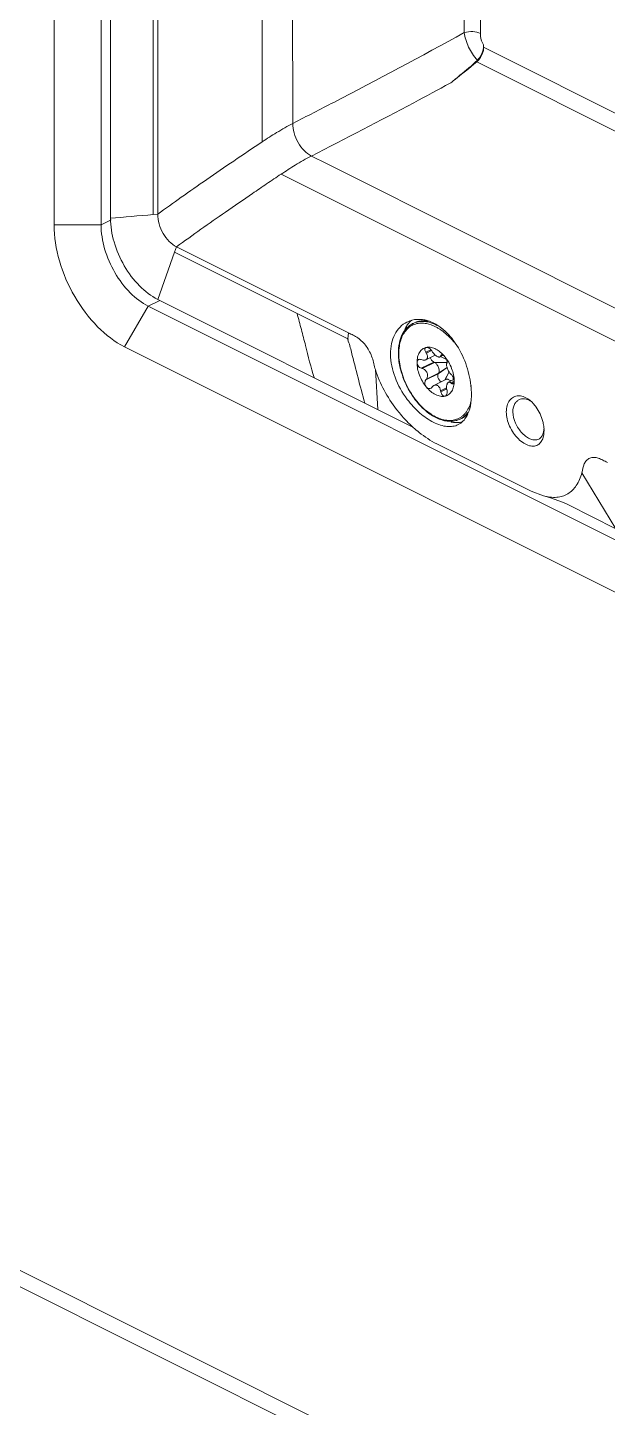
# Model space of a CAD drawing. Header units: millimetres. Extents: x 1177 to 4147, y 93 to 2194.
# Drawn here: x 3174.5 to 3205, y 720.3 to 792.7 of the extents above; entities that cross this region are included whole.
import ezdxf

# ---------------------------------------------------------------- set-up
doc = ezdxf.new("R2010")
doc.units = ezdxf.units.MM
doc.header["$LTSCALE"] = 0.1
doc.layers.get('0').update_dxf_attribs({"lineweight": 13})

# ---------------------------------------------------------------- blocks, each defined once
blk = doc.blocks.new('01')
for p, q in [((3465.7, 700.05), (3465.7, 1037.8)), ((3469.23, 700.05), (3469.23, 1037.8)), ((3496.5, 770.13), (3496.49, 714.47)), ((3497.7, 714.4), (3497.7, 769.77)), ((3469.94, 735.03), (3469.94, 700.56)), ((3473.14, 700.82), (3473.14, 728.02)), ((3473.48, 700.85), (3473.48, 727.69)), ((3481.33, 706.29), (3481.33, 724.83)), ((3483.61, 707.66), (3483.6, 724.98)), ((3497.94, 713.37), (3497.94, 713.56)), ((3596.21, 664.24), (3497.94, 713.37)), ((3596.21, 662.88), (3497.42, 712.27)), ((3483.61, 707.66), (3483.66, 707.68)), ((3485.01, 705.21), (3486.14, 704.65)), ((3486.14, 704.65), (3497.03, 699.2)), ((3482.74, 703.86), (3594.51, 647.97)), ((3473.12, 700.82), (3473.48, 700.85)), ((3465.7, 700.05), (3469.23, 700.05)), ((3469.23, 700.05), (3470, 700.44)), ((3474.89, 698.41), (3474.75, 698.01)), ((3474.89, 698.41), (3487.81, 691.95)), ((3497.03, 699.2), (3583.3, 656.07)), ((3474.75, 698.01), (3473.48, 694.47)), ((3487.76, 691.51), (3474.75, 698.01)), ((3472.77, 693.95), (3473.64, 694.39)), ((3473.48, 694.47), (3492.67, 684.87)), ((3471, 690.9), (3472.77, 693.95)), ((3605.71, 627.49), (3472.77, 693.95)), ((3492.61, 692.65), (3492.69, 692.69)), ((3487.81, 691.95), (3487.76, 691.51)), ((3603.94, 624.44), (3471, 690.9)), ((3493.63, 690.87), (3493.6, 690.85)), ((3493.6, 690.5), (3493.98, 690.69)), ((3493.64, 690.43), (3493.6, 690.5)), ((3494.3, 690.29), (3493.61, 689.94)), ((3494.03, 690.63), (3493.64, 690.43)), ((3494.05, 690.6), (3494.1, 690.52)), ((3494.66, 690.16), (3494.91, 690.28)), ((3494.7, 690.18), (3495.15, 689.96)), ((3494.71, 690.22), (3494.87, 690.3)), ((3494.71, 690.22), (3494.73, 690.26)), ((3494.73, 690.26), (3494.83, 690.31)), ((3489.82, 689.2), (3490.01, 686.2)), ((3493.26, 689.96), (3493.33, 689.93)), ((3493.26, 689.31), (3494.19, 689.77)), ((3493.33, 689.28), (3493.26, 689.31)), ((3493.33, 689.28), (3494.25, 689.74)), ((3494.19, 689.77), (3494.25, 689.74)), ((3495.19, 689.73), (3494.19, 689.77)), ((3495.19, 689.72), (3494.25, 689.74)), ((3495.19, 689.36), (3494.53, 688.89)), ((3495.19, 689.37), (3494.56, 688.94)), ((3495.19, 689.7), (3495.17, 689.66)), ((3493.6, 688.43), (3494.53, 688.89)), ((3493.6, 688.43), (3493.64, 688.48)), ((3493.64, 688.48), (3494.56, 688.94)), ((3494.21, 688.02), (3495.1, 688.46)), ((3494.56, 688.94), (3494.53, 688.89)), ((3495.34, 689.03), (3495.03, 688.43)), ((3495.34, 689.03), (3495.04, 688.43)), ((3495.71, 688.46), (3495.3, 688.25)), ((3495.48, 688.86), (3495.52, 688.82)), ((3495.73, 688.34), (3495.48, 688.21)), ((3495.52, 688.17), (3495.48, 688.21)), ((3495.52, 688.17), (3495.72, 688.27)), ((3495.64, 688.66), (3495.64, 688.42)), ((3495.66, 688.62), (3495.66, 688.43)), ((3494.1, 687.93), (3494.05, 687.87)), ((3494.71, 687.62), (3495.16, 687.84)), ((3494.73, 687.53), (3494.71, 687.62)), ((3494.73, 687.53), (3495.17, 687.75)), ((3495.03, 687.2), (3495.07, 687.22)), ((3495.17, 687.72), (3495.19, 687.63)), ((3496.19, 685.49), (3496.27, 685.53)), ((3494.43, 683.63), (3501.5, 680.09)), ((3505.31, 681.45), (3507.86, 677.27)), ((3501.5, 680.09), (3502.42, 679.74)), ((3504.31, 679.05), (3507.86, 677.27)), ((3687.38, 509.54), (3387.56, 659.44)), ((3688.16, 507.92), (3388.34, 657.82))]:
    blk.add_line(p, q)
blk.add_lwpolyline([(3502.42, 679.73), (3502.88, 679.61), (3503.92, 679.23), (3504.31, 679.05)])
for centre, radius, start, end in [((3452.35, 766.56), 70.56, 307.9405, 309.703), ((3494.07, 691.25), 2.27, 148.2982, 154.7554), ((3493.29, 691.3), 1.5, 113.3088, 116.5615), ((3493.38, 690.68), 2.17, 79.2447, 81.8506), ((3491.97, 688.75), 4.54, 44.5451, 48.0416), ((3491.8, 688.07), 5.05, 43.9448, 46.4194), ((3490.99, 687.9), 5.83, 34.2673, 37.9914), ((3492.91, 688.41), 2.75, 39.6153, 43.0298), ((3494.87, 687.97), 0.778, 281.697, 284.5236), ((3490.66, 687.28), 6.37, 5.9561, 6.5129), ((3490.87, 687.31), 6.15, 3.8367, 5.9655), ((3500.01, 685.15), 2.24, 45.475, 49.555), ((3499.9, 685.05), 2.39, 43.3151, 45.4971), ((3495.52, 686.84), 1.5, 296.5635, 299.833), ((3495.59, 686.88), 1.51, 296.5665, 305.4782), ((3495.52, 686.84), 1.51, 299.8338, 302.1073), ((3495.49, 687.01), 1.67, 314.9892, 317.458), ((3494.83, 686.74), 2.11, 330.4652, 335.1806), ((3500.46, 684.65), 2.01, 359.1063, 2.7843)]:
    blk.add_arc(centre, radius, start, end)
for points, knots in [([(3483.66, 707.69), (3484.67, 708.2), (3488.98, 710.41), (3493.25, 712.69), (3496.49, 714.47)], [0, 0, 0, 0, 0.234525, 1, 1, 1, 1]), ([(3497.7, 714.4), (3497.53, 714.49), (3497.11, 714.58), (3496.7, 714.53), (3496.49, 714.47)], [0, 0, 0, 0, 0.483395, 1, 1, 1, 1]), ([(3496.49, 714.47), (3496.51, 714.29), (3496.59, 713.92), (3496.87, 713.2), (3497.2, 712.69), (3497.47, 712.4)], [0, 0, 0, 0, 0.233128, 0.49006, 1, 1, 1, 1]), ([(3497.7, 714.4), (3497.7, 714.33), (3497.71, 714.04), (3497.82, 713.75), (3497.94, 713.56)], [0, 0, 0, 0, 0.231142, 1, 1, 1, 1]), ([(3497.42, 712.27), (3497.5, 712.34), (3497.68, 712.53), (3497.88, 712.9), (3497.94, 713.22), (3497.94, 713.37)], [0, 0, 0, 0, 0.244466, 0.63461, 1, 1, 1, 1]), ([(3497.47, 712.4), (3497.6, 712.53), (3497.76, 712.76), (3497.88, 713.1), (3497.93, 713.28), (3497.94, 713.37)], [0, 0, 0, 0, 0.499695, 0.754196, 1, 1, 1, 1]), ([(3495.73, 710.91), (3495.87, 711.03), (3496.47, 711.51), (3497.05, 712.01), (3497.47, 712.4)], [0, 0, 0, 0, 0.246155, 1, 1, 1, 1]), ([(3495.73, 710.91), (3495.7, 710.9), (3495.6, 710.82), (3495.51, 710.72), (3495.43, 710.68)], [0, 0, 0, 0, 0.256146, 1, 1, 1, 1]), ([(3495.43, 710.68), (3494.52, 710.19), (3491.07, 708.33), (3487.59, 706.52), (3485.01, 705.21)], [0, 0, 0, 0, 0.2625, 1, 1, 1, 1]), ([(3483.61, 707.66), (3483.41, 707.56), (3483.01, 707.33), (3482.24, 706.88), (3481.68, 706.52), (3481.33, 706.29)], [0, 0, 0, 0, 0.252291, 0.520939, 1, 1, 1, 1]), ([(3485.01, 705.21), (3484.81, 705.32), (3484.43, 705.62), (3483.99, 706.22), (3483.69, 706.92), (3483.61, 707.42), (3483.61, 707.66)], [0, 0, 0, 0, 0.229242, 0.48754, 0.752689, 1, 1, 1, 1]), ([(3473.48, 700.85), (3474.06, 701.28), (3475.29, 702.15), (3477.19, 703.48), (3479.22, 704.87), (3480.62, 705.81), (3481.33, 706.29)], [0, 0, 0, 0, 0.228641, 0.471768, 0.729005, 1, 1, 1, 1]), ([(3485.01, 705.21), (3484.6, 705.01), (3483.83, 704.57), (3483.1, 704.08), (3482.74, 703.86)], [0, 0, 0, 0, 0.521847, 1, 1, 1, 1]), ([(3482.74, 703.86), (3482.38, 703.62), (3481.66, 703.13), (3480.27, 702.19), (3478, 700.63), (3476.11, 699.29), (3474.89, 698.41)], [0, 0, 0, 0, 0.13687, 0.27084, 0.528219, 1, 1, 1, 1]), ([(3473.48, 694.47), (3472.97, 694.72), (3472.01, 695.47), (3470.9, 696.96), (3470.15, 698.71), (3469.94, 699.96), (3469.94, 700.56)], [0, 0, 0, 0, 0.229676, 0.488215, 0.753207, 1, 1, 1, 1]), ([(3474.89, 698.41), (3474.69, 698.51), (3474.31, 698.81), (3473.86, 699.4), (3473.56, 700.1), (3473.48, 700.61), (3473.48, 700.85)], [0, 0, 0, 0, 0.229693, 0.488225, 0.753203, 1, 1, 1, 1]), ([(3471, 690.9), (3470.25, 691.28), (3468.81, 692.41), (3467.14, 694.65), (3466.01, 697.26), (3465.7, 699.15), (3465.7, 700.05)], [0, 0, 0, 0, 0.229703, 0.488217, 0.753177, 1, 1, 1, 1]), ([(3472.77, 693.95), (3472.27, 694.2), (3471.31, 694.96), (3470.2, 696.45), (3469.44, 698.19), (3469.23, 699.45), (3469.23, 700.05)], [0, 0, 0, 0, 0.229703, 0.488217, 0.753177, 1, 1, 1, 1]), ([(3485.21, 688.6), (3484.98, 689.39), (3484.68, 690.6), (3484.26, 692.21), (3484.05, 693.01), (3483.94, 693.42)], [0, 0, 0, 0, 0.499288, 0.750053, 1, 1, 1, 1]), ([(3492.21, 686.96), (3491.83, 687.47), (3491.22, 688.55), (3490.89, 690.03), (3490.99, 691.14), (3491.23, 691.84), (3491.63, 692.41), (3491.99, 692.67), (3492.18, 692.77)], [0, 0, 0, 0, 0.291622, 0.56333, 0.685695, 0.797948, 0.901604, 1, 1, 1, 1]), ([(3491.54, 690.45), (3491.54, 690.69), (3491.58, 691.05), (3491.69, 691.51), (3491.81, 691.81), (3491.97, 692.08), (3492.15, 692.31), (3492.37, 692.51), (3492.53, 692.61), (3492.61, 692.65)], [0, 0, 0, 0, 0.285392, 0.417936, 0.543856, 0.663798, 0.778818, 0.890321, 1, 1, 1, 1]), ([(3493.65, 692.65), (3493.51, 692.67), (3493.23, 692.7), (3492.82, 692.64), (3492.45, 692.47), (3492.14, 692.2), (3491.89, 691.85), (3491.71, 691.43), (3491.6, 690.94), (3491.57, 690.59), (3491.57, 690.41)], [0, 0, 0, 0, 0.121708, 0.23601, 0.347152, 0.460085, 0.579351, 0.708215, 0.848355, 1, 1, 1, 1]), ([(3492.14, 692.44), (3492.17, 692.48), (3492.29, 692.66), (3492.43, 692.81), (3492.55, 692.91)], [0, 0, 0, 0, 0.258536, 1, 1, 1, 1]), ([(3492.18, 692.77), (3492.26, 692.8), (3492.55, 692.93), (3492.88, 692.98), (3493.13, 692.97)], [0, 0, 0, 0, 0.247251, 1, 1, 1, 1]), ([(3492.69, 692.69), (3492.76, 692.72), (3492.91, 692.78), (3493.14, 692.84), (3493.38, 692.86), (3493.55, 692.86), (3493.63, 692.85)], [0, 0, 0, 0, 0.243127, 0.489085, 0.740586, 1, 1, 1, 1]), ([(3493.69, 692.83), (3493.6, 692.84), (3493.42, 692.86), (3493.16, 692.84), (3492.92, 692.79), (3492.76, 692.72), (3492.69, 692.69)], [0, 0, 0, 0, 0.262698, 0.51482, 0.759385, 1, 1, 1, 1]), ([(3493.71, 692.78), (3493.62, 692.79), (3493.44, 692.82), (3493.18, 692.81), (3492.93, 692.77), (3492.77, 692.72), (3492.69, 692.68)], [0, 0, 0, 0, 0.264136, 0.51691, 0.761065, 1, 1, 1, 1]), ([(3493.13, 692.97), (3493.17, 692.97), (3493.34, 692.96), (3493.51, 692.93), (3493.63, 692.9)], [0, 0, 0, 0, 0.245014, 1, 1, 1, 1]), ([(3493.63, 692.9), (3493.68, 692.89), (3493.87, 692.83), (3494.06, 692.76), (3494.19, 692.69)], [0, 0, 0, 0, 0.244, 1, 1, 1, 1]), ([(3494.56, 692.29), (3494.49, 692.33), (3494.2, 692.49), (3493.89, 692.6), (3493.65, 692.65)], [0, 0, 0, 0, 0.266196, 1, 1, 1, 1]), ([(3494.43, 692.52), (3494.37, 692.55), (3494.14, 692.66), (3493.89, 692.74), (3493.71, 692.78)], [0, 0, 0, 0, 0.262754, 1, 1, 1, 1]), ([(3495, 692.12), (3494.94, 692.18), (3494.69, 692.4), (3494.41, 692.58), (3494.19, 692.69)], [0, 0, 0, 0, 0.260895, 1, 1, 1, 1]), ([(3495.01, 691.97), (3494.97, 692), (3494.83, 692.11), (3494.68, 692.22), (3494.56, 692.29)], [0, 0, 0, 0, 0.256604, 1, 1, 1, 1]), ([(3487.76, 691.51), (3487.77, 691.5), (3487.79, 691.47), (3487.76, 691.45), (3487.75, 691.46)], [0, 0, 0, 0, 0.63113, 1, 1, 1, 1]), ([(3487.75, 691.46), (3487.79, 691.29), (3487.91, 690.99), (3487.98, 690.67), (3488.02, 690.51)], [0, 0, 0, 0, 0.507121, 1, 1, 1, 1]), ([(3489.82, 689.2), (3489.77, 689.34), (3489.71, 689.64), (3489.59, 690.1), (3489.39, 690.54), (3489.07, 691.07), (3488.65, 691.51), (3488.16, 691.78), (3487.92, 691.89), (3487.81, 691.95)], [0, 0, 0, 0, 0.127854, 0.257765, 0.39382, 0.530406, 0.781582, 0.892879, 1, 1, 1, 1]), ([(3495.28, 691.73), (3495.26, 691.75), (3495.17, 691.83), (3495.08, 691.91), (3495.01, 691.97)], [0, 0, 0, 0, 0.253482, 1, 1, 1, 1]), ([(3495.59, 691.49), (3495.56, 691.53), (3495.44, 691.68), (3495.31, 691.83), (3495.2, 691.93)], [0, 0, 0, 0, 0.253955, 1, 1, 1, 1]), ([(3495.72, 691.27), (3495.69, 691.29), (3495.6, 691.4), (3495.51, 691.5), (3495.44, 691.57)], [0, 0, 0, 0, 0.252675, 1, 1, 1, 1]), ([(3496.98, 688.01), (3496.92, 688.57), (3496.65, 689.68), (3496.14, 690.71), (3495.81, 691.19)], [0, 0, 0, 0, 0.495965, 1, 1, 1, 1]), ([(3488.02, 690.51), (3488.19, 689.87), (3488.51, 688.59), (3488.84, 687.32), (3489.03, 686.69)], [0, 0, 0, 0, 0.501581, 1, 1, 1, 1]), ([(3496.19, 685.49), (3496.08, 685.44), (3495.85, 685.36), (3495.48, 685.31), (3495.1, 685.34), (3494.7, 685.45), (3494.3, 685.62), (3493.9, 685.87), (3493.51, 686.17), (3493.14, 686.53), (3492.8, 686.94), (3492.38, 687.55), (3492.04, 688.21), (3491.79, 688.9), (3491.65, 689.43), (3491.56, 689.94), (3491.54, 690.28), (3491.54, 690.45)], [0, 0, 0, 0, 0.046168, 0.093562, 0.14325, 0.196027, 0.252355, 0.312364, 0.375896, 0.442549, 0.511737, 0.582736, 0.726725, 0.798122, 0.867948, 0.935457, 1, 1, 1, 1]), ([(3491.57, 690.41), (3491.57, 690.2), (3491.61, 689.77), (3491.74, 689.13), (3491.95, 688.48), (3492.24, 687.84), (3492.6, 687.25), (3493.01, 686.71), (3493.46, 686.24), (3493.95, 685.87), (3494.44, 685.59), (3494.93, 685.42), (3495.34, 685.38), (3495.64, 685.4), (3495.86, 685.45), (3496.06, 685.53), (3496.25, 685.64), (3496.42, 685.78), (3496.63, 686), (3496.84, 686.34), (3496.95, 686.65), (3496.99, 686.82)], [0, 0, 0, 0, 0.068477, 0.14087, 0.215943, 0.292249, 0.368263, 0.442475, 0.513506, 0.580223, 0.641873, 0.698238, 0.749812, 0.774243, 0.798048, 0.821514, 0.84495, 0.868668, 0.892958, 0.944131, 1, 1, 1, 1]), ([(3492.94, 689.73), (3492.94, 689.87), (3492.96, 690.08), (3493.04, 690.33), (3493.12, 690.49), (3493.22, 690.63), (3493.34, 690.74), (3493.48, 690.82), (3493.58, 690.85), (3493.63, 690.87)], [0, 0, 0, 0, 0.292489, 0.425478, 0.549994, 0.667323, 0.779541, 0.889431, 1, 1, 1, 1]), ([(3493.6, 690.85), (3493.59, 690.85), (3493.57, 690.83), (3493.54, 690.8), (3493.53, 690.76), (3493.52, 690.7), (3493.54, 690.6), (3493.57, 690.53), (3493.6, 690.5)], [0, 0, 0, 0, 0.097885, 0.196945, 0.302948, 0.419624, 0.688587, 1, 1, 1, 1]), ([(3493.61, 689.94), (3493.62, 689.95), (3493.66, 689.97), (3493.7, 690.02), (3493.72, 690.08), (3493.73, 690.14), (3493.73, 690.21), (3493.7, 690.31), (3493.67, 690.38), (3493.64, 690.43)], [0, 0, 0, 0, 0.11066, 0.218773, 0.328694, 0.444664, 0.569516, 0.704271, 1, 1, 1, 1]), ([(3493.63, 690.87), (3493.68, 690.88), (3493.79, 690.89), (3493.94, 690.88), (3494.11, 690.84), (3494.34, 690.75), (3494.62, 690.58), (3494.82, 690.39), (3494.92, 690.29)], [0, 0, 0, 0, 0.102583, 0.210143, 0.32398, 0.444974, 0.708853, 1, 1, 1, 1]), ([(3494.05, 690.6), (3494.03, 690.64), (3493.97, 690.71), (3493.88, 690.79), (3493.8, 690.84), (3493.72, 690.87), (3493.67, 690.87), (3493.63, 690.87)], [0, 0, 0, 0, 0.280746, 0.557076, 0.685088, 0.802432, 1, 1, 1, 1]), ([(3494.3, 690.29), (3494.26, 690.32), (3494.19, 690.4), (3494.13, 690.48), (3494.1, 690.52)], [0, 0, 0, 0, 0.500571, 1, 1, 1, 1]), ([(3494.66, 690.16), (3494.65, 690.15), (3494.63, 690.14), (3494.59, 690.14), (3494.55, 690.15), (3494.49, 690.17), (3494.4, 690.21), (3494.34, 690.26), (3494.3, 690.29)], [0, 0, 0, 0, 0.081289, 0.172033, 0.275865, 0.394549, 0.674735, 1, 1, 1, 1]), ([(3494.71, 690.22), (3494.71, 690.2), (3494.69, 690.18), (3494.67, 690.16), (3494.66, 690.16)], [0, 0, 0, 0, 0.516987, 1, 1, 1, 1]), ([(3494.77, 690.31), (3494.76, 690.3), (3494.74, 690.29), (3494.73, 690.27), (3494.73, 690.26)], [0, 0, 0, 0, 0.479654, 1, 1, 1, 1]), ([(3494.91, 690.28), (3494.89, 690.29), (3494.87, 690.3), (3494.83, 690.31), (3494.8, 690.32), (3494.78, 690.31), (3494.77, 690.31)], [0, 0, 0, 0, 0.309007, 0.574685, 0.801106, 1, 1, 1, 1]), ([(3495.03, 690.17), (3495.01, 690.19), (3494.97, 690.23), (3494.93, 690.27), (3494.91, 690.28)], [0, 0, 0, 0, 0.531627, 1, 1, 1, 1]), ([(3495.19, 689.7), (3495.19, 689.72), (3495.2, 689.75), (3495.2, 689.8), (3495.19, 689.85), (3495.16, 689.94), (3495.12, 690.05), (3495.06, 690.13), (3495.03, 690.17)], [0, 0, 0, 0, 0.081914, 0.180348, 0.294769, 0.423159, 0.707611, 1, 1, 1, 1]), ([(3495.03, 690.17), (3495.14, 690.04), (3495.33, 689.76), (3495.55, 689.29), (3495.69, 688.82), (3495.73, 688.49), (3495.73, 688.34)], [0, 0, 0, 0, 0.254359, 0.512919, 0.764765, 1, 1, 1, 1]), ([(3489.82, 689.2), (3489.98, 688.66), (3490.43, 687.62), (3491.05, 686.67), (3491.4, 686.22)], [0, 0, 0, 0, 0.494282, 1, 1, 1, 1]), ([(3493.05, 689.95), (3493.04, 689.94), (3493, 689.91), (3492.96, 689.86), (3492.94, 689.8), (3492.94, 689.76), (3492.94, 689.73)], [0, 0, 0, 0, 0.236599, 0.476208, 0.728722, 1, 1, 1, 1]), ([(3493.63, 687.9), (3493.53, 688.03), (3493.33, 688.32), (3493.11, 688.78), (3492.97, 689.25), (3492.94, 689.58), (3492.94, 689.73)], [0, 0, 0, 0, 0.254359, 0.512919, 0.764765, 1, 1, 1, 1]), ([(3492.94, 689.73), (3492.94, 689.69), (3492.95, 689.59), (3493.03, 689.47), (3493.13, 689.36), (3493.22, 689.32), (3493.26, 689.31)], [0, 0, 0, 0, 0.239462, 0.49734, 0.756045, 1, 1, 1, 1]), ([(3493.26, 689.96), (3493.22, 689.97), (3493.15, 689.98), (3493.08, 689.96), (3493.05, 689.95)], [0, 0, 0, 0, 0.52668, 1, 1, 1, 1]), ([(3493.33, 689.93), (3493.38, 689.92), (3493.47, 689.9), (3493.57, 689.92), (3493.61, 689.94)], [0, 0, 0, 0, 0.531842, 1, 1, 1, 1]), ([(3493.33, 689.28), (3493.41, 689.26), (3493.53, 689.19), (3493.64, 689.06), (3493.7, 688.94), (3493.73, 688.82), (3493.73, 688.69), (3493.7, 688.58), (3493.66, 688.51), (3493.64, 688.48)], [0, 0, 0, 0, 0.249375, 0.381505, 0.514159, 0.64429, 0.769426, 0.888065, 1, 1, 1, 1]), ([(3494.19, 689.77), (3494.16, 689.79), (3494.1, 689.83), (3494.03, 689.91), (3493.98, 690), (3493.95, 690.07), (3493.94, 690.11)], [0, 0, 0, 0, 0.224627, 0.474713, 0.738163, 1, 1, 1, 1]), ([(3494.56, 688.94), (3494.57, 688.97), (3494.6, 689.03), (3494.61, 689.14), (3494.59, 689.25), (3494.56, 689.37), (3494.5, 689.49), (3494.43, 689.6), (3494.35, 689.68), (3494.28, 689.72), (3494.25, 689.74)], [0, 0, 0, 0, 0.100163, 0.214155, 0.341032, 0.476829, 0.616268, 0.753439, 0.882721, 1, 1, 1, 1]), ([(3495.48, 688.86), (3495.45, 688.88), (3495.4, 688.93), (3495.34, 689.03), (3495.28, 689.14), (3495.23, 689.26), (3495.19, 689.38), (3495.16, 689.49), (3495.15, 689.58), (3495.16, 689.64), (3495.17, 689.66)], [0, 0, 0, 0, 0.110696, 0.240625, 0.384178, 0.53292, 0.676665, 0.805968, 0.914467, 1, 1, 1, 1]), ([(3493.6, 688.43), (3493.57, 688.39), (3493.53, 688.31), (3493.52, 688.17), (3493.55, 688.03), (3493.6, 687.94), (3493.63, 687.9)], [0, 0, 0, 0, 0.226942, 0.475503, 0.738548, 1, 1, 1, 1]), ([(3494.21, 688.02), (3494.24, 688.03), (3494.29, 688.05), (3494.37, 688.05), (3494.45, 688.03), (3494.53, 687.98), (3494.59, 687.91), (3494.67, 687.79), (3494.7, 687.69), (3494.71, 687.62)], [0, 0, 0, 0, 0.109461, 0.218418, 0.33058, 0.449317, 0.576567, 0.712229, 1, 1, 1, 1]), ([(3494.76, 688.29), (3494.73, 688.3), (3494.68, 688.33), (3494.62, 688.4), (3494.57, 688.48), (3494.52, 688.56), (3494.5, 688.65), (3494.49, 688.76), (3494.5, 688.85), (3494.53, 688.89)], [0, 0, 0, 0, 0.117521, 0.247148, 0.384604, 0.524297, 0.660366, 0.787432, 1, 1, 1, 1]), ([(3495.73, 688.34), (3495.73, 688.2), (3495.71, 688), (3495.63, 687.75), (3495.56, 687.59), (3495.46, 687.46), (3495.35, 687.35), (3495.21, 687.26), (3495.12, 687.23), (3495.07, 687.21)], [0, 0, 0, 0, 0.292063, 0.425261, 0.550188, 0.667975, 0.780473, 0.890199, 1, 1, 1, 1]), ([(3495.47, 688.33), (3495.44, 688.36), (3495.38, 688.42), (3495.3, 688.46), (3495.23, 688.48), (3495.18, 688.48), (3495.14, 688.48), (3495.11, 688.47), (3495.1, 688.46)], [0, 0, 0, 0, 0.297686, 0.561702, 0.680801, 0.792227, 0.89772, 1, 1, 1, 1]), ([(3495.3, 688.25), (3495.27, 688.23), (3495.23, 688.19), (3495.2, 688.12), (3495.17, 688.02), (3495.15, 687.89), (3495.16, 687.77), (3495.17, 687.72)], [0, 0, 0, 0, 0.177477, 0.28813, 0.413007, 0.695065, 1, 1, 1, 1]), ([(3495.48, 688.21), (3495.46, 688.22), (3495.43, 688.24), (3495.39, 688.26), (3495.34, 688.26), (3495.31, 688.26), (3495.3, 688.25)], [0, 0, 0, 0, 0.288082, 0.541806, 0.772346, 1, 1, 1, 1]), ([(3495.72, 688.46), (3495.71, 688.49), (3495.69, 688.57), (3495.64, 688.67), (3495.59, 688.76), (3495.54, 688.81), (3495.52, 688.82)], [0, 0, 0, 0, 0.274561, 0.545123, 0.791997, 1, 1, 1, 1]), ([(3495.52, 688.17), (3495.53, 688.17), (3495.55, 688.15), (3495.59, 688.14), (3495.62, 688.13), (3495.64, 688.14), (3495.65, 688.14)], [0, 0, 0, 0, 0.294551, 0.551982, 0.781276, 1, 1, 1, 1]), ([(3495.65, 688.14), (3495.66, 688.15), (3495.69, 688.17), (3495.71, 688.22), (3495.73, 688.27), (3495.73, 688.31), (3495.73, 688.34)], [0, 0, 0, 0, 0.190975, 0.416283, 0.686233, 1, 1, 1, 1]), ([(3495.73, 688.34), (3495.73, 688.35), (3495.73, 688.39), (3495.72, 688.43), (3495.72, 688.46)], [0, 0, 0, 0, 0.238011, 1, 1, 1, 1]), ([(3493.63, 687.9), (3493.66, 687.88), (3493.71, 687.83), (3493.79, 687.78), (3493.89, 687.77), (3493.94, 687.79), (3493.97, 687.8)], [0, 0, 0, 0, 0.278794, 0.535291, 0.771972, 1, 1, 1, 1]), ([(3495.03, 687.2), (3494.98, 687.19), (3494.86, 687.18), (3494.69, 687.2), (3494.51, 687.25), (3494.26, 687.35), (3493.95, 687.56), (3493.74, 687.78), (3493.63, 687.9)], [0, 0, 0, 0, 0.100895, 0.207261, 0.32056, 0.441668, 0.707117, 1, 1, 1, 1]), ([(3493.97, 687.8), (3493.98, 687.81), (3494.01, 687.82), (3494.04, 687.85), (3494.05, 687.87)], [0, 0, 0, 0, 0.244453, 1, 1, 1, 1]), ([(3494.1, 687.93), (3494.11, 687.94), (3494.14, 687.97), (3494.18, 688), (3494.21, 688.02)], [0, 0, 0, 0, 0.258578, 1, 1, 1, 1]), ([(3494.73, 687.53), (3494.74, 687.49), (3494.76, 687.4), (3494.82, 687.3), (3494.89, 687.24), (3494.93, 687.21), (3494.98, 687.2), (3495.01, 687.2), (3495.03, 687.2)], [0, 0, 0, 0, 0.297992, 0.57064, 0.692364, 0.803082, 0.904393, 1, 1, 1, 1]), ([(3495.07, 687.22), (3495.08, 687.22), (3495.1, 687.24), (3495.14, 687.28), (3495.16, 687.32), (3495.19, 687.4), (3495.2, 687.5), (3495.19, 687.59), (3495.19, 687.63)], [0, 0, 0, 0, 0.096427, 0.2004, 0.313931, 0.437364, 0.708911, 1, 1, 1, 1]), ([(3496.74, 685.86), (3496.87, 686.12), (3497.02, 686.74), (3497.03, 687.38), (3497.01, 687.72)], [0, 0, 0, 0, 0.459392, 1, 1, 1, 1]), ([(3499.64, 686.03), (3499.64, 686.19), (3499.67, 686.5), (3499.86, 686.9), (3500.17, 687.17), (3500.43, 687.23), (3500.56, 687.23)], [0, 0, 0, 0, 0.288742, 0.542672, 0.771876, 1, 1, 1, 1]), ([(3500.56, 687.23), (3500.61, 687.23), (3500.8, 687.22), (3500.98, 687.16), (3501.11, 687.09)], [0, 0, 0, 0, 0.235314, 1, 1, 1, 1]), ([(3500.59, 686.94), (3500.71, 687), (3501.03, 687.05), (3501.31, 686.93), (3501.45, 686.84)], [0, 0, 0, 0, 0.464697, 1, 1, 1, 1]), ([(3501.11, 687.09), (3501.14, 687.08), (3501.26, 687.01), (3501.38, 686.93), (3501.46, 686.86)], [0, 0, 0, 0, 0.2401, 1, 1, 1, 1]), ([(3491.4, 686.22), (3491.49, 686.1), (3491.89, 685.62), (3492.32, 685.17), (3492.66, 684.86)], [0, 0, 0, 0, 0.254685, 1, 1, 1, 1]), ([(3494.19, 685.24), (3493.82, 685.43), (3493.09, 685.94), (3492.49, 686.59), (3492.21, 686.96)], [0, 0, 0, 0, 0.471647, 1, 1, 1, 1]), ([(3496.32, 685.56), (3496.4, 685.62), (3496.57, 685.74), (3496.7, 685.9), (3496.76, 685.98)], [0, 0, 0, 0, 0.491533, 1, 1, 1, 1]), ([(3502.07, 683.59), (3501.98, 683.53), (3501.74, 683.43), (3501.34, 683.48), (3500.92, 683.68), (3500.52, 684), (3500.16, 684.44), (3499.87, 684.95), (3499.69, 685.48), (3499.64, 685.85), (3499.64, 686.03)], [0, 0, 0, 0, 0.087125, 0.183832, 0.297981, 0.42948, 0.573001, 0.720671, 0.865568, 1, 1, 1, 1]), ([(3500.13, 686.03), (3500.14, 686.22), (3500.18, 686.51), (3500.39, 686.8), (3500.52, 686.9), (3500.59, 686.94)], [0, 0, 0, 0, 0.540446, 0.777025, 1, 1, 1, 1]), ([(3502.07, 683.99), (3501.98, 683.95), (3501.78, 683.9), (3501.46, 683.97), (3501.14, 684.15), (3500.82, 684.43), (3500.54, 684.78), (3500.25, 685.3), (3500.14, 685.74), (3500.13, 686.03)], [0, 0, 0, 0, 0.087209, 0.186838, 0.30376, 0.436384, 0.579377, 0.725683, 1, 1, 1, 1]), ([(3501.64, 686.68), (3501.73, 686.59), (3502.05, 686.19), (3502.27, 685.7), (3502.37, 685.32)], [0, 0, 0, 0, 0.243031, 1, 1, 1, 1]), ([(3494.19, 685.24), (3494.35, 685.16), (3494.68, 685.02), (3495.17, 684.92), (3495.63, 684.93), (3495.91, 685.01), (3496.03, 685.08)], [0, 0, 0, 0, 0.288816, 0.548662, 0.782314, 1, 1, 1, 1]), ([(3495.49, 685.28), (3495.52, 685.27), (3495.62, 685.25), (3495.73, 685.24), (3495.81, 685.24)], [0, 0, 0, 0, 0.255073, 1, 1, 1, 1]), ([(3495.81, 685.24), (3495.85, 685.23), (3496.02, 685.23), (3496.19, 685.25), (3496.31, 685.27)], [0, 0, 0, 0, 0.256784, 1, 1, 1, 1]), ([(3496.03, 685.08), (3496.16, 685.14), (3496.41, 685.32), (3496.59, 685.57), (3496.67, 685.7)], [0, 0, 0, 0, 0.483351, 1, 1, 1, 1]), ([(3496.73, 685.88), (3496.66, 685.81), (3496.52, 685.68), (3496.35, 685.57), (3496.27, 685.53)], [0, 0, 0, 0, 0.504266, 1, 1, 1, 1]), ([(3496.47, 685.65), (3496.49, 685.66), (3496.56, 685.72), (3496.62, 685.78), (3496.67, 685.82)], [0, 0, 0, 0, 0.247914, 1, 1, 1, 1]), ([(3502.37, 685.32), (3502.39, 685.27), (3502.43, 685.08), (3502.46, 684.89), (3502.47, 684.75)], [0, 0, 0, 0, 0.258614, 1, 1, 1, 1]), ([(3492.66, 684.86), (3492.81, 684.73), (3493.35, 684.27), (3493.96, 683.86), (3494.43, 683.63)], [0, 0, 0, 0, 0.2663, 1, 1, 1, 1]), ([(3502.38, 684.36), (3502.35, 684.28), (3502.27, 684.13), (3502.14, 684.02), (3502.07, 683.99)], [0, 0, 0, 0, 0.525955, 1, 1, 1, 1]), ([(3502.37, 684), (3502.35, 683.96), (3502.28, 683.81), (3502.17, 683.67), (3502.07, 683.59)], [0, 0, 0, 0, 0.27009, 1, 1, 1, 1]), ([(3502.47, 684.62), (3502.47, 684.56), (3502.46, 684.35), (3502.42, 684.14), (3502.37, 684)], [0, 0, 0, 0, 0.269424, 1, 1, 1, 1]), ([(3502.46, 684.75), (3502.46, 684.71), (3502.45, 684.58), (3502.42, 684.45), (3502.38, 684.36)], [0, 0, 0, 0, 0.265366, 1, 1, 1, 1]), ([(3505.31, 681.45), (3505.38, 681.68), (3505.4, 682.03), (3505.64, 682.4), (3505.9, 682.58), (3506.22, 682.63), (3506.56, 682.57), (3506.89, 682.42), (3507.11, 682.29), (3507.23, 682.24)], [0, 0, 0, 0, 0.259175, 0.374946, 0.483931, 0.595891, 0.720134, 0.857359, 1, 1, 1, 1]), ([(3502.42, 679.74), (3502.74, 679.65), (3503.24, 679.58), (3503.86, 679.69), (3504.41, 679.94), (3504.97, 680.52), (3505.22, 681.12), (3505.31, 681.45)], [0, 0, 0, 0, 0.264888, 0.382643, 0.495754, 0.728735, 1, 1, 1, 1])]:
    blk.add_open_spline(points, degree=3, knots=knots)
blk.add_open_spline([(3469.91, 700.55), (3470.98, 700.64), (3472.06, 700.74), (3473.14, 700.82)], degree=3)

msp = doc.modelspace()

# ---------------------------------------------------------------- block references
at = {"xscale": 0.7, "yscale": 0.7, "zscale": 0.7}
msp.add_blockref('01', (749.903, 292.29), dxfattribs=at)

doc.saveas('drawing.dxf')
